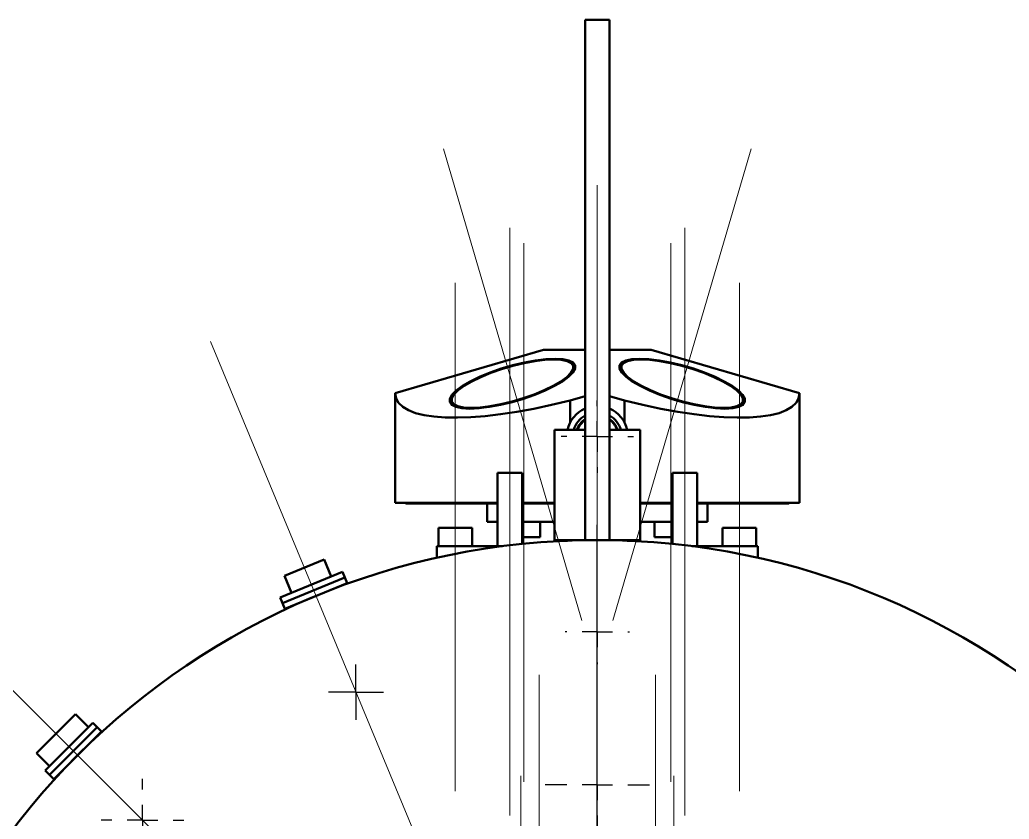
# Model space of a CAD drawing. Header units: millimetres. Extents: x 0 to 420, y 0 to 297.
# Drawn here: x 342.21 to 362.41, y 219.3 to 235.62 of the extents above; entities that cross this region are included whole.
import ezdxf

# ---------------------------------------------------------------- set-up
doc = ezdxf.new("R2010")
doc.units = ezdxf.units.MM
doc.linetypes.add('CENTERX2', pattern=[20.32, 12.7, -2.54, 2.54, -2.54])
doc.layers.add('9中心线层', color=1, linetype='Continuous')

# ---------------------------------------------------------------- blocks, each defined once
blk = doc.blocks.new('SW_CENTERMARKSYMBOL_129')
at = {"layer": '9中心线层', "color": 0}
blk.add_line((0, 0.625), (0, 15.3125), dxfattribs=at)
blk = doc.blocks.new('SW_CENTERMARKSYMBOL_133')
at = {"layer": '9中心线层', "color": 0}
for p, q in [((0, 0.625), (0, 1.0625)), ((0, 0), (0, 0.3125)), ((-0.625, 0), (-1.0625, 0)), ((0, 0), (-0.3125, 0)), ((0, 0), (0, -0.3125)), ((0, 0), (0.3125, 0)), ((0.625, 0), (1.0625, 0)), ((0, -0.625), (0, -1.0625))]:
    blk.add_line(p, q, dxfattribs=at)
blk = doc.blocks.new('SW_CENTERMARKSYMBOL_164')
at = {"layer": '9中心线层', "color": 0}
for p, q in [((0, 0.3125), (0, 0.5625)), ((0, 0), (0, 0.3125)), ((-0.3125, 0), (-0.5625, 0)), ((0, 0), (-0.3125, 0)), ((0, 0), (0, -0.3125)), ((0, 0), (0.3125, 0)), ((0.3125, 0), (0.5625, 0)), ((0, -0.3125), (0, -0.5625))]:
    blk.add_line(p, q, dxfattribs=at)
blk = doc.blocks.new('SW_CENTERMARKSYMBOL_167')
at = {"layer": '9中心线层', "color": 0}
for p, q in [((0, 0.625), (0, 0.7375)), ((0, 0), (0, 0.3125)), ((-0.625, 0), (-0.7375, 0)), ((0, 0), (-0.3125, 0)), ((0, 0), (0, -0.3125)), ((0, 0), (0.3125, 0)), ((0.625, 0), (0.7375, 0)), ((0, -0.625), (0, -0.7375))]:
    blk.add_line(p, q, dxfattribs=at)
blk = doc.blocks.new('SW_CENTERMARKSYMBOL_175')
at = {"layer": '9中心线层', "color": 0}
for p, q in [((0, 0.625), (0, 0.65625)), ((0, 0), (0, 0.3125)), ((-0.625, 0), (-0.65625, 0)), ((0, 0), (-0.3125, 0)), ((0, 0), (0, -0.3125)), ((0, 0), (0.3125, 0)), ((0.625, 0), (0.65625, 0)), ((0, -0.625), (0, -0.65625))]:
    blk.add_line(p, q, dxfattribs=at)
blk = doc.blocks.new('SW_CENTERMARKSYMBOL_180')
at = {"layer": '9中心线层', "color": 0}
for p, q in [((0, 0.625), (0, 0.84375)), ((0, 0), (0, 0.3125)), ((-0.625, 0), (-0.84375, 0)), ((0, 0), (-0.3125, 0)), ((0, 0), (0, -0.3125)), ((0, 0), (0.3125, 0)), ((0.625, 0), (0.84375, 0)), ((0, -0.625), (0, -0.84375))]:
    blk.add_line(p, q, dxfattribs=at)

msp = doc.modelspace()

# ---------------------------------------------------------------- linework, layer by layer
at = {"color": 7, "linetype": 'Continuous', "lineweight": 50}
for p, q in [((354.25, 235.625), (353.75, 235.625)), ((353.75, 235.625), (353.75, 225)), ((354.25, 235.625), (354.25, 225)), ((352.903, 228.888), (349.875, 228.001)), ((352.903, 228.888), (353.75, 228.888)), ((354.25, 228.888), (355.097, 228.888)), ((355.097, 228.888), (358.125, 228.001)), ((353.504, 228.579), (353.474, 228.606)), ((354.526, 228.606), (354.496, 228.579)), ((349.875, 228.001), (349.875, 225.763)), ((358.125, 225.763), (358.125, 228.001)), ((351.029, 227.89), (351.018, 227.851)), ((353.445, 227.849), (353.75, 227.938)), ((353.445, 227.4), (353.445, 227.849)), ((354.25, 227.938), (354.555, 227.849)), ((354.555, 227.849), (354.555, 227.4)), ((356.982, 227.851), (356.971, 227.89)), ((353.125, 227.25), (353.125, 225)), ((353.75, 227.25), (353.125, 227.25)), ((353.598, 227.25), (353.646, 227.348)), ((354.875, 227.25), (354.25, 227.25)), ((354.875, 225), (354.875, 227.25)), ((351.965, 226.375), (351.965, 224.875)), ((351.965, 226.375), (352.215, 226.375)), ((352.215, 226.375), (352.465, 226.375)), ((352.465, 224.921), (352.465, 226.375)), ((355.535, 226.375), (355.535, 224.921)), ((355.535, 226.375), (355.785, 226.375)), ((355.785, 226.375), (356.035, 226.375)), ((356.035, 224.875), (356.035, 226.375)), ((351.965, 225.763), (349.875, 225.763)), ((350.081, 225.763), (350.094, 225.75)), ((353.125, 225.763), (352.465, 225.763)), ((355.535, 225.763), (354.875, 225.763)), ((358.125, 225.763), (356.035, 225.763)), ((357.906, 225.75), (357.919, 225.763)), ((351.965, 225.75), (350.094, 225.75)), ((351.965, 225.75), (351.75, 225.75)), ((351.75, 225.375), (351.75, 225.75)), ((353.125, 225.75), (352.465, 225.75)), ((353.125, 225.75), (352.465, 225.75)), ((352.65, 225.75), (352.65, 225.75)), ((355.535, 225.75), (354.875, 225.75)), ((355.535, 225.75), (354.875, 225.75)), ((355.35, 225.75), (355.35, 225.75)), ((356.25, 225.75), (356.035, 225.75)), ((357.906, 225.75), (356.035, 225.75)), ((356.25, 225.375), (356.25, 225.75)), ((351.965, 225.375), (351.75, 225.375)), ((353.125, 225.375), (352.465, 225.375)), ((352.831, 225.062), (352.831, 225.375)), ((355.535, 225.375), (354.875, 225.375)), ((355.169, 225.375), (355.169, 225.062)), ((356.25, 225.375), (356.035, 225.375)), ((350.756, 225.25), (350.756, 224.875)), ((351.1, 225.25), (350.756, 225.25)), ((351.444, 225.25), (351.1, 225.25)), ((351.444, 224.875), (351.444, 225.25)), ((356.556, 225.25), (356.556, 224.875)), ((356.9, 225.25), (356.556, 225.25)), ((357.244, 225.25), (356.9, 225.25)), ((357.244, 224.875), (357.244, 225.25)), ((352.831, 225.062), (352.465, 225.062)), ((353.75, 225), (353.125, 225)), ((353.125, 224.988), (353.125, 224.974)), ((353.125, 224.988), (353.388, 224.988)), ((353.5, 225), (353.5, 224.992)), ((354.25, 225), (353.75, 225)), ((354.875, 225), (354.25, 225)), ((354.5, 224.992), (354.5, 225)), ((354.612, 224.988), (354.875, 224.988)), ((354.875, 224.974), (354.875, 224.988)), ((355.535, 225.062), (355.169, 225.062)), ((350.725, 224.875), (350.725, 224.638)), ((350.725, 224.875), (352.068, 224.875)), ((355.932, 224.875), (357.275, 224.875)), ((357.275, 224.875), (357.275, 224.638)), ((347.616, 224.268), (348.425, 224.603)), ((348.568, 224.257), (348.425, 224.603)), ((347.529, 223.826), (348.799, 224.352)), ((348.847, 224.237), (348.799, 224.352)), ((347.577, 223.711), (348.847, 224.237)), ((347.577, 223.711), (348.847, 224.237)), ((347.616, 224.268), (347.76, 223.922)), ((348.895, 224.121), (348.847, 224.237)), ((347.625, 223.595), (348.895, 224.121)), ((348.684, 224.026), (348.681, 224.033)), ((348.69, 224.029), (348.687, 224.035)), ((347.529, 223.826), (347.577, 223.711)), ((347.577, 223.711), (347.625, 223.595)), ((347.832, 223.681), (347.835, 223.675)), ((347.838, 223.684), (347.841, 223.677)), ((342.554, 220.651), (343.349, 221.446)), ((343.614, 221.181), (343.349, 221.446)), ((342.73, 220.297), (343.703, 221.27)), ((342.819, 220.209), (343.791, 221.181)), ((342.819, 220.209), (343.791, 221.181)), ((343.791, 221.181), (343.703, 221.27)), ((343.88, 221.093), (343.791, 221.181)), ((342.907, 220.12), (343.88, 221.093)), ((343.721, 220.924), (343.716, 220.929)), ((342.554, 220.651), (342.819, 220.386)), ((342.73, 220.297), (342.819, 220.209)), ((342.819, 220.209), (342.907, 220.12)), ((343.071, 220.284), (343.076, 220.279))]:
    msp.add_line(p, q, dxfattribs=at)
at = {"color": 7, "linetype": 'Continuous', "lineweight": 50, "flags": 128}
for points in [[(353.139, 228.704), (352.951, 228.696), (352.739, 228.67), (352.512, 228.628), (352.276, 228.571), (352.04, 228.502), (351.811, 228.421), (351.598, 228.334), (351.408, 228.241), (351.247, 228.147), (351.121, 228.054), (351.034, 227.966), (350.989, 227.886), (350.988, 227.817), (351.03, 227.76), (351.114, 227.718), (351.237, 227.692), (351.396, 227.683), (351.584, 227.692), (351.795, 227.718), (352.023, 227.76), (352.259, 227.817), (352.495, 227.886), (352.723, 227.966), (352.936, 228.054), (353.126, 228.147), (353.287, 228.241), (353.413, 228.334), (353.5, 228.421), (353.545, 228.502), (353.547, 228.571), (353.505, 228.628), (353.421, 228.67), (353.297, 228.696), (353.139, 228.704)], [(351.424, 227.7), (351.271, 227.708), (351.151, 227.733), (351.07, 227.774), (351.029, 227.829), (351.031, 227.896), (351.074, 227.974), (351.159, 228.059), (351.281, 228.148), (351.436, 228.239), (351.62, 228.329), (351.826, 228.414), (352.047, 228.492), (352.276, 228.559), (352.504, 228.614), (352.724, 228.655), (352.928, 228.679), (353.111, 228.688), (353.264, 228.679), (353.383, 228.655), (353.465, 228.614), (353.505, 228.559), (353.504, 228.492), (353.46, 228.414), (353.376, 228.329), (353.254, 228.239), (353.098, 228.148), (352.914, 228.059), (352.708, 227.974), (352.487, 227.896), (352.259, 227.829), (352.031, 227.774), (351.811, 227.733), (351.606, 227.708), (351.424, 227.7)], [(356.604, 227.683), (356.763, 227.692), (356.886, 227.718), (356.97, 227.76), (357.012, 227.817), (357.011, 227.886), (356.966, 227.966), (356.879, 228.054), (356.753, 228.147), (356.592, 228.241), (356.402, 228.334), (356.189, 228.421), (355.96, 228.502), (355.724, 228.571), (355.488, 228.628), (355.261, 228.67), (355.049, 228.696), (354.861, 228.704), (354.703, 228.696), (354.579, 228.67), (354.495, 228.628), (354.453, 228.571), (354.455, 228.502), (354.5, 228.421), (354.587, 228.334), (354.713, 228.241), (354.874, 228.147), (355.064, 228.054), (355.277, 227.966), (355.505, 227.886), (355.741, 227.817), (355.977, 227.76), (356.205, 227.718), (356.416, 227.692), (356.604, 227.683)], [(354.889, 228.688), (355.072, 228.679), (355.276, 228.655), (355.496, 228.614), (355.724, 228.559), (355.953, 228.492), (356.174, 228.414), (356.38, 228.329), (356.564, 228.239), (356.719, 228.148), (356.841, 228.059), (356.926, 227.974), (356.969, 227.896), (356.971, 227.829), (356.93, 227.774), (356.849, 227.733), (356.729, 227.708), (356.576, 227.7), (356.394, 227.708), (356.189, 227.733), (355.969, 227.774), (355.741, 227.829), (355.513, 227.896), (355.292, 227.974), (355.086, 228.059), (354.902, 228.148), (354.746, 228.239), (354.624, 228.329), (354.54, 228.414), (354.496, 228.492), (354.495, 228.559), (354.535, 228.614), (354.617, 228.655), (354.736, 228.679), (354.889, 228.688)], [(353.54, 228.487), (353.536, 228.53), (353.504, 228.579)], [(354.496, 228.579), (354.464, 228.53), (354.46, 228.487)], [(351.018, 227.851), (351.019, 227.788), (351.037, 227.754)], [(356.963, 227.754), (356.981, 227.788), (356.982, 227.851)], [(353.646, 227.348), (353.741, 227.45), (353.75, 227.456)]]:
    msp.add_lwpolyline(points, dxfattribs=at)
at = {"color": 7, "linetype": 'Continuous', "lineweight": 50}
msp.add_circle((354, 210), 15, dxfattribs=at)
for radius, start, end in [(0.625, 113.5778, 167.2914), (0.625, 12.7086, 66.4215), (0.5, 119.9995, 164.0385), (0.438, 124.8493, 161.6829), (0.5, 15.9615, 59.9995), (0.437, 18.3171, 55.1495), (0.425, 18.8758, 53.9675)]:
    msp.add_arc((354, 227.113), radius, start, end, dxfattribs=at)
for major_axis, start_param, end_param in [((4.11, 1.306), 3.056633, 4.492487), ((4.11, -1.306), 4.932291, 6.368145)]:
    msp.add_ellipse((354, 229.209), major_axis=major_axis, ratio=0.267949, start_param=start_param, end_param=end_param, dxfattribs=at)
at = {"layer": '9中心线层', "linetype": 'CENTERX2', "lineweight": 18, "ltscale": 2.5}
for p, q in [((353.683, 223.361), (350.862, 232.992)), ((354.317, 223.361), (357.138, 232.992)), ((354, 232.25), (354, 187.75)), ((352.215, 231.375), (352.215, 219.375)), ((355.785, 231.375), (355.785, 219.375)), ((352.5, 225.375), (352.5, 231.062)), ((355.5, 225.375), (355.5, 231.062)), ((351.1, 219.875), (351.1, 230.25)), ((356.9, 219.875), (356.9, 230.25)), ((346.107, 229.055), (350.3, 218.933)), ((352.5, 220.062), (352.5, 225.375)), ((355.5, 220.062), (355.5, 225.375)), ((339.416, 224.584), (343.217, 220.783)), ((352.812, 222.25), (352.812, 211.875)), ((355.188, 222.25), (355.188, 211.875)), ((343.217, 220.783), (343.305, 220.695)), ((343.305, 220.695), (343.393, 220.607)), ((343.393, 220.607), (347.473, 216.527)), ((352.437, 199.812), (352.437, 220.188)), ((355.562, 220.188), (355.562, 199.812))]:
    msp.add_line(p, q, dxfattribs=at)

# ---------------------------------------------------------------- block references
at = {"layer": '9中心线层'}
for name, p in [('SW_CENTERMARKSYMBOL_167', (354, 227.113)), ('SW_CENTERMARKSYMBOL_129', (354, 210)), ('SW_CENTERMARKSYMBOL_175', (354, 223.125)), ('SW_CENTERMARKSYMBOL_164', (349.073, 221.895)), ('SW_CENTERMARKSYMBOL_133', (354, 220)), ('SW_CENTERMARKSYMBOL_180', (344.719, 219.281))]:
    msp.add_blockref(name, p, dxfattribs=at)

doc.saveas('drawing.dxf')
